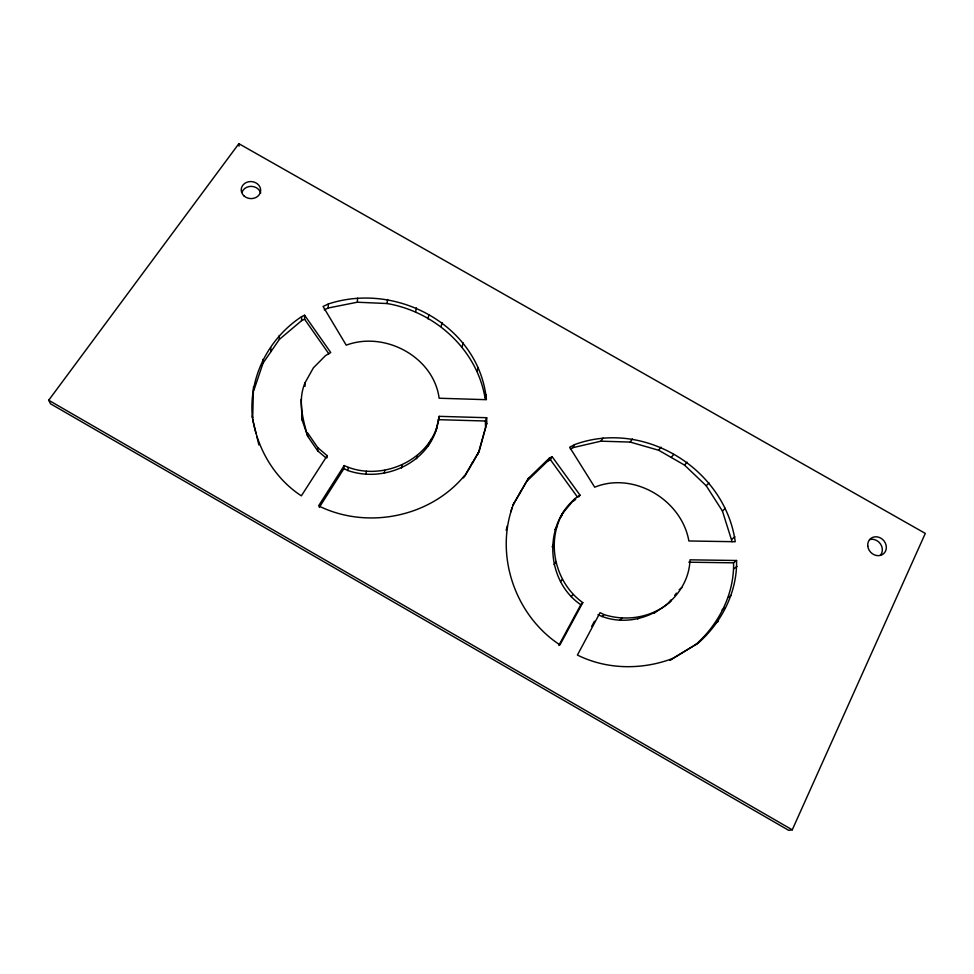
<?xml version="1.0" encoding="UTF-8"?>
<svg xmlns="http://www.w3.org/2000/svg" width="974" height="974" viewBox="0 0 974 974"><rect width="100%" height="100%" fill="white"/><g stroke="black" fill="none" stroke-linecap="round" stroke-linejoin="round"><path stroke-width="1.46" d="M305.045 386.337L305.045 382.758L313.397 367.831L325.572 355.559L330.746 352.539L304.594 315.235L301.599 316.66C268.848 338.185 249.015 376.585 252.254 415.861L252.497 418.126M325.998 457.914L317.719 450.865L307.699 436.291C302.841 419.051 297.557 400.521 305.045 382.758M317.719 450.865L317.804 447.687L307.711 433.028M324.269 309.878L328.177 308.015L328.348 303.973C396.588 281.389 479.184 325.559 486.428 399.693L439.14 398.232C433.588 356.715 384.608 330.758 346.233 345.173L323.076 306.469L328.348 303.973M252.68 417.809L253.496 386.788M327.081 457.756L327.191 455.686L317.804 447.687M328.177 308.015L357.288 302.22L357.641 298.166M319.289 507.405L343.932 468.616L344.212 465.56C381.82 483.067 434.331 459.265 439.164 416.348L486.683 417.712L486.757 423.373L479.281 450.999L472.293 463.661M436.949 427.623C426.588 464.367 382.855 482.787 347.913 470.539L348.217 467.508M486.367 394.933L485.125 398.366C477.065 349.52 435.098 311.692 387.043 303.535L387.603 299.505M365.944 474.216L366.37 471.221M558.82 645.397L580.808 604.72C544.332 580.054 542.847 519.641 579.993 495.121L552.124 456.684L549.275 458.206L528.505 478.197L512.872 505.165M513.858 503.327C493.794 553.938 514.771 615.422 559.953 644.898L582.793 602.626C554.693 582.622 545.257 540.777 563.934 511.313M384.231 473.364L384.791 470.357M415.594 311.802L416.348 307.833M695.436 644.873C718.763 624.285 734.262 594.237 733.58 562.826L736.575 560.5C737.281 592.107 721.697 622.362 698.224 643.084L670.112 660.153L698.224 643.084M436.023 430.873L439.164 416.348M427.988 318.924L428.828 314.992M401.495 468.044L402.177 465.012M441.149 326.485L442.074 322.601M416.519 458.693L417.298 455.613M506.139 530.319L507.247 526.045M510.924 511.788L512.02 507.515M478.064 454.091L486.757 423.373M428.28 445.995L429.144 442.841M429.997 442.646L430.873 439.469M462.114 346.671L463.186 342.921M477.114 371.131L478.295 367.539M253.861 390.355L263.053 363.119L279.392 339.378L301.623 320.629L304.594 319.216L304.594 315.235M463.514 477.857L479.281 450.999M485.502 426.636L485.429 421.012L486.683 417.712M471.246 465.048L472.025 463.027M597.951 614.667C636.753 633.161 688.594 603.356 689.994 559.831L736.575 560.5M792.252 829.836L925.3 533.411L238.861 143.677L48.7 400.241L50.538 403.808L788.672 830.323L792.252 829.836L48.7 400.241M519.483 493.915L520.993 491.079M591.632 626.513L594.444 621.254M513.103 504.861L528.505 478.197M526.946 481.095L547.583 461.226L549.275 458.206M547.583 461.226L550.42 459.716L552.124 456.684M570.338 449.002L572.822 447.675L574.672 444.57C644.204 418.954 725.033 469.005 735.236 541.727L688.861 540.972C681.751 500.027 633.794 471.197 594.7 487.195L569.68 447.249L574.672 444.57M464.683 476.286L470.856 466.047M344.212 465.56L318.583 505.859C366.699 529.722 429.656 517.486 464.269 475.896M327.191 455.686L301.356 495.839C274.132 478.149 256.71 447.833 252.254 415.861M572.822 447.675L600.958 441.173L602.991 438.057M560.537 517.438L562.339 514.771M562.12 514.004L575.11 498.335M554.9 529.588L556.678 527.007M578.714 496.971L579.993 495.121M552.112 546.852L553.877 544.369M600.958 441.173L630.166 442.074L632.394 438.957M554.011 564.591L555.789 562.229M630.166 442.074L658.607 450.219L661.029 447.176M668.408 603.174L671.098 599.826M674.69 595.357L676.48 593.117M560.513 581.575L562.351 579.323M671.171 457.439L673.691 454.432M658.607 450.219L684.515 465.097L687.12 462.151M571.214 596.599L573.126 594.444M580.808 604.72L582.793 602.626M732.083 541.714L722.416 511.021L706.247 485.783L709.011 482.97M601.969 616.615L604.099 614.606C626.964 621.936 653.043 617.382 670.989 601.092M722.416 511.021L725.301 508.367M619.841 620.158L622.094 618.186M731.912 539.243L734.883 536.771M637.69 618.965L640.076 616.992M679.158 589.769L681.812 587.602M654.272 613.157L656.768 611.148M733.994 568.682L737.001 566.393M728.382 597.391L731.364 595.284M722.051 609.967L724.997 607.946M715.281 623.409L718.203 621.473M573.236 501.099L575.658 499.504M672.73 658.461C642.11 670.112 606.899 669.747 577.424 655.052L600.057 612.646L604.099 614.606M688.801 562.193L733.58 562.826M438.239 419.66L485.429 421.012M357.288 302.22L387.043 303.535M343.932 468.616L347.913 470.539M684.515 465.097L706.247 485.783M550.42 459.716L577.18 496.667M304.594 319.216L328.835 353.818M301.149 399.364L302.062 419.891L307.699 436.291M252.619 419.246L256.101 433.515M256.795 436.376L258.889 444.935M238.861 143.677L239.08 146.161M262.761 359.382L263.053 363.119M270.772 347.755L271.003 351.553M279.209 335.506L279.392 339.378M301.599 316.66L301.623 320.629M302.05 416.519L302.062 419.891M869.758 539.523A9.886 8.717 48.3 0 1 880.557 544.064A9.886 8.717 48.3 0 1 880.338 555.35M242.063 192.158A9.667 8.474 4.8 0 1 251.645 186.375A9.667 8.474 4.8 0 1 260.715 193.108M243.829 195.762A9.74 8.523 4.8 0 0 260.241 192.755A9.74 8.523 4.8 0 0 248.735 181.736A9.74 8.523 4.8 0 0 243.829 195.762M867.773 546.097A9.959 8.766 48.2 0 0 882.554 554.474A9.959 8.766 48.2 0 0 880.752 538.111A9.959 8.766 48.2 0 0 867.773 546.097"/></g></svg>
